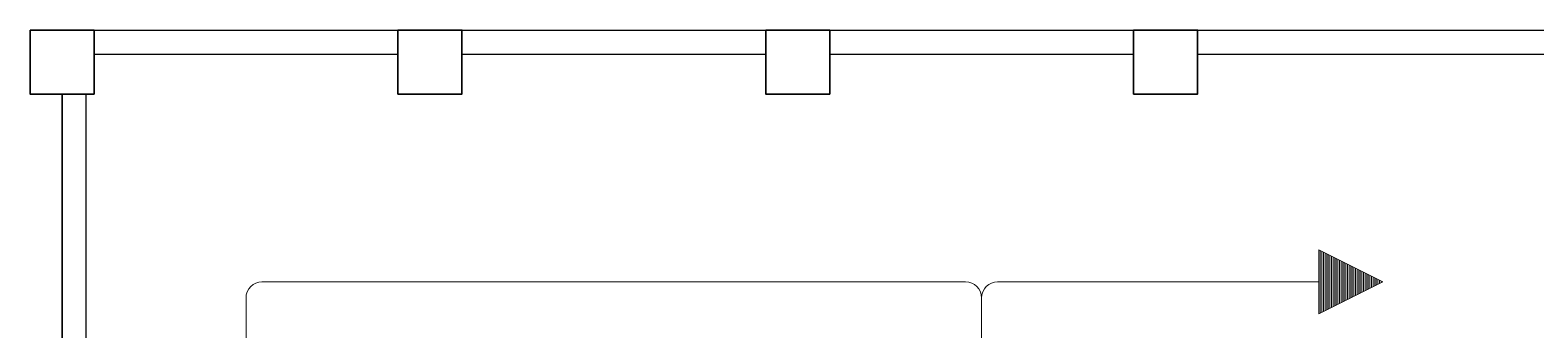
# Model space of a CAD drawing. Header units: millimetres. Extents: x 103 to 228, y 86 to 129.
# Drawn here: x 170.76 to 180.18, y 113.78 to 115.66 of the extents above; entities that cross this region are included whole.
import ezdxf

# ---------------------------------------------------------------- set-up
doc = ezdxf.new("R2010")
doc.units = ezdxf.units.MM

msp = doc.modelspace()

# ---------------------------------------------------------------- linework, layer by layer
at = {"color": 8, "lineweight": 25}
for p, q in [((171.1636, 115.6597), (175.7636, 115.6597)), ((175.7636, 115.6597), (181.0636, 115.6597)), ((171.1636, 115.5097), (173.0636, 115.5097)), ((173.4636, 115.5097), (175.3636, 115.5097)), ((175.7636, 115.5097), (177.6636, 115.5097)), ((178.0636, 115.5097), (181.0636, 115.5097)), ((170.9636, 115.2597), (170.9636, 113.4347)), ((170.9636, 113.4347), (170.9636, 115.2597)), ((171.1136, 113.4347), (171.1136, 115.2597))]:
    msp.add_line(p, q, dxfattribs=at)
at = {"color": 8, "lineweight": 9}
for p, q in [((178.8213, 114.0847), (178.8213, 114.2847)), ((179.2213, 114.0847), (178.8213, 114.2847)), ((178.8313, 114.0847), (178.8313, 114.2797)), ((178.8413, 114.0847), (178.8413, 114.2747)), ((178.8513, 114.2697), (178.8513, 114.0847)), ((178.8613, 114.2647), (178.8613, 114.0847)), ((178.8713, 114.2597), (178.8713, 114.0847)), ((178.8813, 114.2547), (178.8813, 114.0847)), ((178.8913, 114.2497), (178.8913, 114.0847)), ((178.9013, 114.2447), (178.9013, 114.0847)), ((178.9113, 114.2397), (178.9113, 114.0847)), ((178.9113, 114.2397), (178.9113, 114.0847)), ((178.9213, 114.2347), (178.9213, 114.0847)), ((178.9313, 114.2297), (178.9313, 114.0847)), ((178.9413, 114.2247), (178.9413, 114.0847)), ((178.9513, 114.2197), (178.9513, 114.0847)), ((178.9613, 114.2147), (178.9613, 114.0847)), ((178.9713, 114.2097), (178.9713, 114.0847)), ((178.9813, 114.2047), (178.9813, 114.0847)), ((178.9913, 114.1997), (178.9913, 114.0847)), ((179.0013, 114.1947), (179.0013, 114.0847)), ((179.0113, 114.1897), (179.0113, 114.0847)), ((179.0213, 114.1847), (179.0213, 114.0847)), ((179.0313, 114.1797), (179.0313, 114.0847)), ((179.0413, 114.1747), (179.0413, 114.0847)), ((179.0513, 114.1697), (179.0513, 114.0847)), ((179.0613, 114.1647), (179.0613, 114.0847)), ((179.0713, 114.1597), (179.0713, 114.0847)), ((179.0813, 114.1547), (179.0813, 114.0847)), ((179.0913, 114.1497), (179.0913, 114.0847)), ((179.1013, 114.1447), (179.1013, 114.0847)), ((179.1113, 114.1397), (179.1113, 114.0847)), ((179.1213, 114.1347), (179.1213, 114.0847)), ((179.1313, 114.1297), (179.1313, 114.0847)), ((179.1413, 114.1247), (179.1413, 114.0847)), ((179.1513, 114.1197), (179.1513, 114.0847)), ((172.2136, 114.0847), (176.6136, 114.0847)), ((176.8136, 114.0847), (178.8213, 114.0847)), ((178.8213, 114.0847), (178.8213, 113.8847)), ((179.2213, 114.0847), (178.8213, 113.8847)), ((178.8313, 114.0847), (178.8313, 113.8897)), ((178.8413, 114.0847), (178.8413, 113.8947)), ((178.8513, 114.0847), (178.8513, 113.8997)), ((178.8613, 114.0847), (178.8613, 113.9047)), ((178.8713, 114.0847), (178.8713, 113.9097)), ((178.8813, 114.0847), (178.8813, 113.9147)), ((178.8913, 114.0847), (178.8913, 113.9197)), ((178.9013, 114.0847), (178.9013, 113.9247)), ((178.9113, 114.0847), (178.9113, 113.9297)), ((178.9113, 114.0847), (178.9113, 113.9297)), ((178.9213, 114.0847), (178.9213, 113.9347)), ((178.9313, 114.0847), (178.9313, 113.9397)), ((178.9413, 114.0847), (178.9413, 113.9447)), ((178.9513, 114.0847), (178.9513, 113.9497)), ((178.9613, 114.0847), (178.9613, 113.9547)), ((178.9713, 114.0847), (178.9713, 113.9597)), ((178.9813, 114.0847), (178.9813, 113.9647)), ((178.9913, 114.0847), (178.9913, 113.9697)), ((179.0013, 114.0847), (179.0013, 113.9747)), ((179.0113, 114.0847), (179.0113, 113.9797)), ((179.0213, 114.0847), (179.0213, 113.9847)), ((179.0313, 114.0847), (179.0313, 113.9897)), ((179.0413, 114.0847), (179.0413, 113.9947)), ((179.0513, 114.0847), (179.0513, 113.9997)), ((179.0613, 114.0847), (179.0613, 114.0047)), ((179.0713, 114.0847), (179.0713, 114.0097)), ((179.0813, 114.0847), (179.0813, 114.0147)), ((179.0913, 114.0847), (179.0913, 114.0197)), ((179.1013, 114.0847), (179.1013, 114.0247)), ((179.1113, 114.0847), (179.1113, 114.0297)), ((179.1213, 114.0847), (179.1213, 114.0347)), ((179.1313, 114.0847), (179.1313, 114.0397)), ((179.1413, 114.0847), (179.1413, 114.0447)), ((179.1513, 114.0847), (179.1513, 114.0497)), ((179.1613, 114.1147), (179.1613, 114.0847)), ((179.1613, 114.0847), (179.1613, 114.0547)), ((179.1713, 114.1097), (179.1713, 114.0847)), ((179.1713, 114.0847), (179.1713, 114.0597)), ((179.1813, 114.1047), (179.1813, 114.0847)), ((179.1813, 114.0847), (179.1813, 114.0647)), ((179.1913, 114.0997), (179.1913, 114.0847)), ((179.1913, 114.0847), (179.1913, 114.0697)), ((179.2013, 114.0947), (179.2013, 114.0847)), ((179.2013, 114.0847), (179.2013, 114.0747)), ((179.2113, 114.0897), (179.2113, 114.0847)), ((179.2113, 114.0847), (179.2113, 114.0797)), ((172.1136, 113.9847), (172.1136, 100.7847)), ((176.7136, 101.0847), (176.7136, 113.9847))]:
    msp.add_line(p, q, dxfattribs=at)
at = {"color": 8, "lineweight": 35}
for points in [[(170.7636, 115.6597), (171.1636, 115.6597), (171.1636, 115.2597), (170.7636, 115.2597)], [(173.0636, 115.6597), (173.4636, 115.6597), (173.4636, 115.2597), (173.0636, 115.2597)], [(175.3636, 115.6597), (175.7636, 115.6597), (175.7636, 115.2597), (175.3636, 115.2597)], [(177.6636, 115.6597), (178.0636, 115.6597), (178.0636, 115.2597), (177.6636, 115.2597)]]:
    msp.add_lwpolyline(points, close=True, dxfattribs=at)
at = {"color": 8, "lineweight": 9}
for centre, start, end in [((172.2136, 113.9847), 90, 180), ((176.6136, 113.9847), 0, 90), ((176.8136, 113.9847), 90, 180)]:
    msp.add_arc(centre, 0.1, start, end, dxfattribs=at)

doc.saveas('drawing.dxf')
